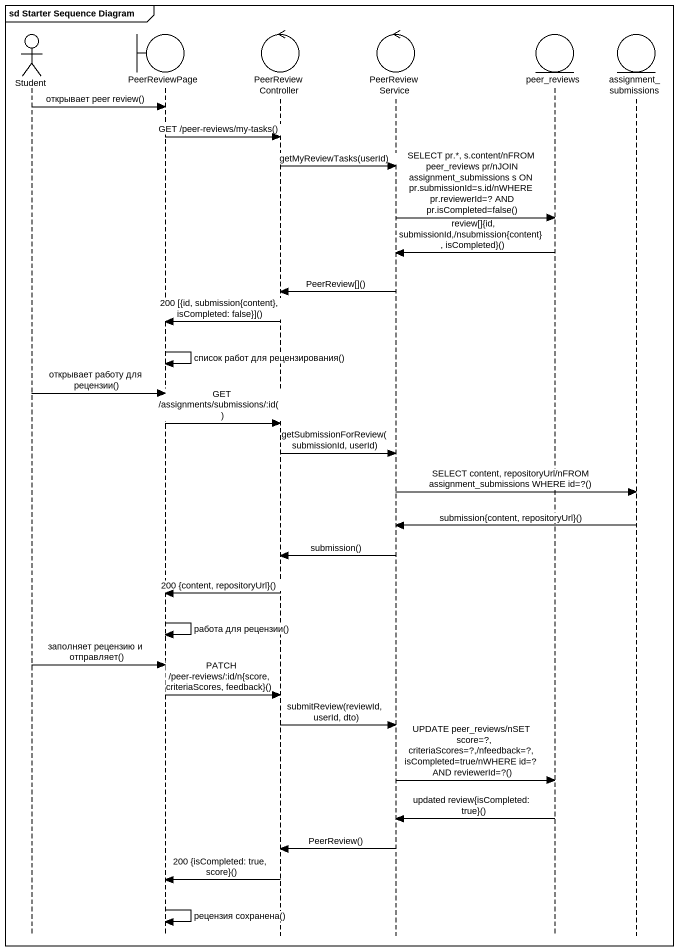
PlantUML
@startuml
mainframe sd Starter Sequence Diagram
hide footbox
actor Student
boundary PeerReviewPage
control PeerReviewController
control PeerReviewService
entity peer_reviews
entity assignment_submissions

Student -> PeerReviewPage : открывает peer review()
PeerReviewPage -> PeerReviewController : GET /peer-reviews/my-tasks()
PeerReviewController -> PeerReviewService : getMyReviewTasks(userId)
PeerReviewService -> peer_reviews : SELECT pr.*, s.content/nFROM peer_reviews pr/nJOIN assignment_submissions s ON pr.submissionId=s.id/nWHERE pr.reviewerId=? AND pr.isCompleted=false()
peer_reviews -> PeerReviewService : review[]{id, submissionId,/nsubmission{content}, isCompleted}()
PeerReviewService -> PeerReviewController : PeerReview[]()
PeerReviewController -> PeerReviewPage : 200 [{id, submission{content}, isCompleted: false}]()
PeerReviewPage -> PeerReviewPage : список работ для рецензирования()
Student -> PeerReviewPage : открывает работу для рецензии()
PeerReviewPage -> PeerReviewController : GET /assignments/submissions/:id()
PeerReviewController -> PeerReviewService : getSubmissionForReview(submissionId, userId)
PeerReviewService -> assignment_submissions : SELECT content, repositoryUrl/nFROM assignment_submissions WHERE id=?()
assignment_submissions -> PeerReviewService : submission{content, repositoryUrl}()
PeerReviewService -> PeerReviewController : submission()
PeerReviewController -> PeerReviewPage : 200 {content, repositoryUrl}()
PeerReviewPage -> PeerReviewPage : работа для рецензии()
Student -> PeerReviewPage : заполняет рецензию и отправляет()
PeerReviewPage -> PeerReviewController : PATCH /peer-reviews/:id/n{score, criteriaScores, feedback}()
PeerReviewController -> PeerReviewService : submitReview(reviewId, userId, dto)
PeerReviewService -> peer_reviews : UPDATE peer_reviews/nSET score=?, criteriaScores=?,/nfeedback=?, isCompleted=true/nWHERE id=? AND reviewerId=?()
peer_reviews -> PeerReviewService : updated review{isCompleted: true}()
PeerReviewService -> PeerReviewController : PeerReview()
PeerReviewController -> PeerReviewPage : 200 {isCompleted: true, score}()
PeerReviewPage -> PeerReviewPage : рецензия сохранена()
@enduml
